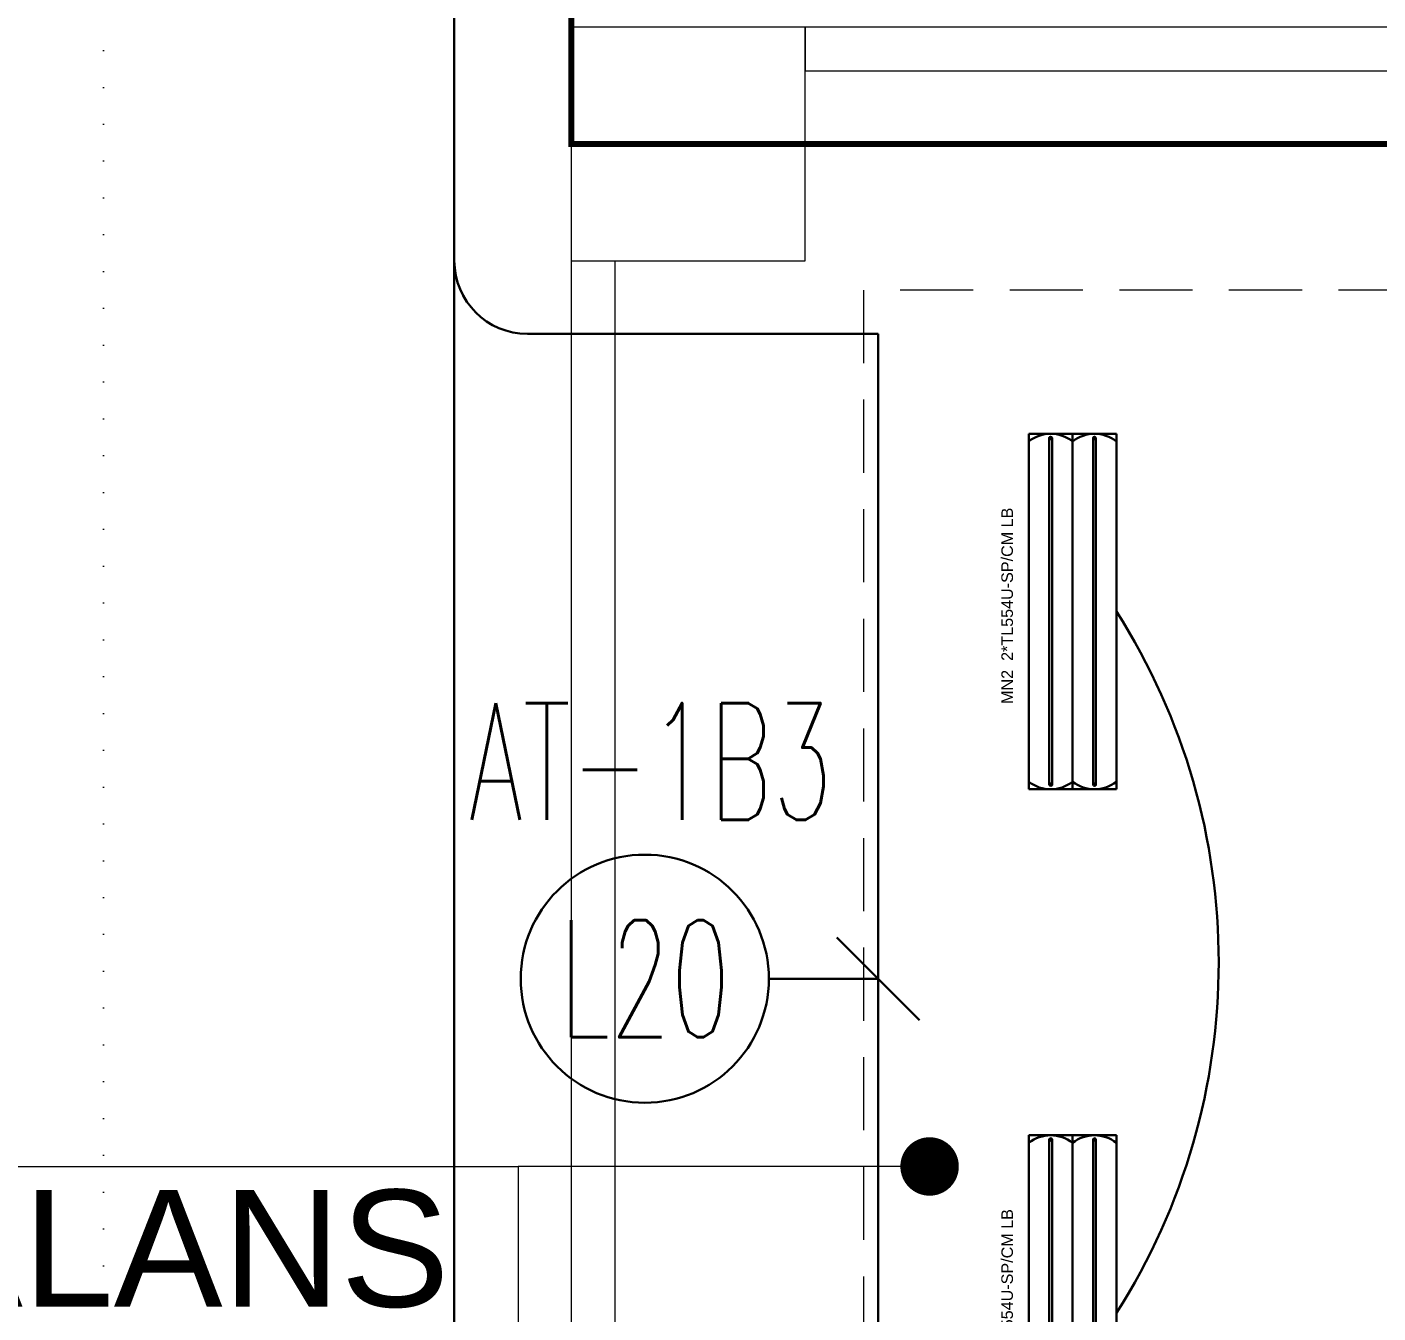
# Model space of a CAD drawing. Header units: metres. Extents: x -13316 to 152404, y -3899 to 30226.
# Drawn here: x 59093.8 to 59556, y 1560 to 2000 of the extents above; entities that cross this region are included whole.
import ezdxf
from ezdxf.enums import TextEntityAlignment as Align

# ---------------------------------------------------------------- set-up
doc = ezdxf.new("R2010")
doc.units = ezdxf.units.M
doc.header["$LTSCALE"] = 100
doc.header["$MEASUREMENT"] = 0
doc.linetypes.add('DOT2', pattern=[0.125, 0, -0.125])
doc.linetypes.add('HIDDEN', pattern=[0.375, 0.25, -0.125])
doc.layers.get('0').update_dxf_attribs({"color": 9, "lineweight": 9})
for name, color, linetype, lineweight in [('00', 9, 'Continuous', 9), ('01', 9, 'Continuous', 9), ('06D', 9, 'Continuous', 9), ('20', 9, 'DOT2', 9), ('21_mahal200', 9, 'Continuous', 9), ('E-2x54 W SIVAÜSTÜ FLUORESAN YÜKSEK TAVAN ARMATÜRÜ', 7, 'Continuous', 30), ('E-KABLO', 7, 'Continuous', 30), ('E-LINYE', 7, 'Continuous', 30)]:
    doc.layers.add(name, color=color, linetype=linetype, lineweight=lineweight)
doc.styles.add('Arial', font='arial.ttf', dxfattribs={"height": 2.5})
doc.styles.add('E-YAZI', font='txttw.shx')
doc.styles.add('MuuM_TEXT-STANDART', font='ARIALN.TTF')
doc.dimstyles.new('MuuM_DIM200', dxfattribs={"dimscale": 20, "dimtxt": 2, "dimasz": 1, "dimexe": 1, "dimexo": 1, "dimgap": 1, "dimtad": 1, "dimdec": 1, "dimrnd": 0.5, "dimdsep": 46, "dimtxsty": 'MuuM_TEXT-STANDART', "dimblk": 'ARCHTICK', "dimcen": 0, "dimdle": 0.15, "dimclrd": 256, "dimclre": 256, "dimclrt": 256, "dimadec": 0, "dimazin": 0, "dimtfac": 5, "dimtdec": 1, "dimtix": 1, "dimtmove": 2, "dimatfit": 3, "dimldrblk": 'DOT', "dimfxl": 3, "dimfxlon": 1, "dimtolj": 1, "dimlwd": -1, "dimlwe": -1, "dimarcsym": 0})

# ---------------------------------------------------------------- blocks, each defined once
blk = doc.blocks.new('2x54 W SIVAÜSTÜ FLUORESAN YÜKSEK TAVAN ARMATÜRÜ')
at = {"layer": 'E-2x54 W SIVAÜSTÜ FLUORESAN YÜKSEK TAVAN ARMATÜRÜ', "color": 4}
for p, q in [((-60.8, 15), (-60.8, -15)), ((-60.8, 15), (60.8, 15)), ((60.8, 15), (60.8, 0)), ((-60, 0), (-15, 0)), ((15, 0), (60, 0)), ((60.8, 0), (60.8, -15)), ((-60.8, -15), (60.8, -15))]:
    blk.add_line(p, q, dxfattribs=at)
at = {"layer": 'E-2x54 W SIVAÜSTÜ FLUORESAN YÜKSEK TAVAN ARMATÜRÜ', "color": 7}
for p, q in [((-59.27, 8.01), (59.32, 8.01)), ((-59.16, 7.01), (59.44, 7)), ((-60.8, 0), (60.8, 0)), ((-59.27, -6.99), (59.32, -6.99)), ((-59.16, -7.99), (59.44, -8))]:
    blk.add_line(p, q, dxfattribs=at)
for centre in [(-59.23, 7.63), (-59.23, 7.33), (59.36, 7.63), (59.36, 7.33), (-59.23, -7.37), (-59.23, -7.67), (59.36, -7.37), (59.36, -7.67)]:
    blk.add_circle(centre, 0.11, dxfattribs=at)
for centre, radius, start, end in [((-48.66, 7.5), 12.14, 141.86, 218.14), ((48.66, 7.5), 12.14, 321.86, 38.14), ((-59.12, 7.51), 0.515, 106.8674, 266.7612), ((-59.32, 7.49), 0.519, 289.2244, 84.4042), ((59.47, 7.51), 0.515, 106.8674, 266.7612), ((59.27, 7.49), 0.519, 289.2244, 84.4042), ((-48.66, -7.5), 12.14, 141.86, 218.14), ((48.66, -7.5), 12.14, 321.86, 38.14), ((-59.12, -7.49), 0.515, 106.8674, 266.7612), ((-59.32, -7.51), 0.519, 289.2244, 84.4042), ((59.47, -7.49), 0.515, 106.8674, 266.7612), ((59.27, -7.51), 0.519, 289.2244, 84.4042)]:
    blk.add_arc(centre, radius, start, end, dxfattribs=at)
at = {"layer": 'E-2x54 W SIVAÜSTÜ FLUORESAN YÜKSEK TAVAN ARMATÜRÜ', "color": 7, "style": 'Arial'}
blk.add_text('MN2  2*TL554U-SP/CM LB', height=3.9508, dxfattribs=at).set_placement((-31.61, 20.4))
blk = doc.blocks.new('p-kolon_80x80')
blk.add_lwpolyline([(-40, -40), (40, -40), (40, 40), (-40, 40)], close=True)
blk = doc.blocks.new('1.bod.mimari.elk')
at = {"layer": '01'}
blk.add_blockref('p-kolon_80x80', (3000, -6990), dxfattribs=at)
blk = doc.blocks.new('p-işyeri')
at = {"color": 0, "const_width": 2}
blk.add_lwpolyline([(200, 0), (200, 700), (-200, 700), (-200, 0)], close=True, dxfattribs=at)
blk = doc.blocks.new('0_roomno2')
blk.add_lwpolyline([(19.375, -10.5), (0, -10.5), (0, 0), (19.375, 0)], close=True)
for points in [[(0, -3), (19.375, -3)], [(8.125, -3), (8.125, -10.5)], [(11.875, -3), (11.875, -10.5)], [(15.625, -3), (15.625, -10.5)], [(0, -6.75), (8.125, -6.75)]]:
    blk.add_lwpolyline(points)
at = {"style": 'MuuM_TEXT-STANDART', "width": 0.6}
blk.add_text('H:', height=1.5, dxfattribs=at).set_placement((0.35, -8.608), align=Align.MIDDLE_LEFT)
at = {"style": 'Arial'}
blk.add_attdef('ODANO', (0, 1.17), '', height=2, dxfattribs=at)
blk.add_attdef('MEKANADI', text='', height=2, dxfattribs=at).set_placement((0.35, -3), align=Align.BOTTOM_LEFT)
at = {"style": 'MuuM_TEXT-STANDART', "width": 0.6}
for tag, p in [('YER01', (10, -4.5)), ('TAVAN01', (13.75, -4.5)), ('DUVAR01', (17.5, -4.5)), ('YER02', (10, -6.75)), ('TAVAN02', (13.75, -6.75)), ('DUVAR02', (17.5, -6.75)), ('YER03', (10, -9)), ('TAVAN03', (13.75, -9)), ('DUVAR03', (17.5, -9))]:
    blk.add_attdef(tag, text='', height=1.5, dxfattribs=at).set_placement(p, align=Align.MIDDLE_CENTER)
for tag, p in [('M2', (0.35, -4.875)), ('TEMIZTAVANYUKSEKLIGI', (1.8, -8.608))]:
    blk.add_attdef(tag, text='', height=1.5, dxfattribs=at).set_placement(p, align=Align.MIDDLE_LEFT)
blk = doc.blocks.new('_ArchTick')
at = {"color": 0, "linetype": 'ByBlock', "const_width": 0.15}
blk.add_lwpolyline([(-0.5, -0.5), (0.5, 0.5)], dxfattribs=at)
blk = doc.blocks.new('_Dot')
at = {"color": 0, "linetype": 'ByBlock', "lineweight": -2}
blk.add_line((-0.5, 0), (-1, 0), dxfattribs=at)
at = {"color": 0, "linetype": 'ByBlock', "const_width": 0.5}
blk.add_lwpolyline([(-0.25, 0, 1), (0.25, 0, 1)], format="xyb", close=True, dxfattribs=at)
blk = doc.blocks.new('1.bod.mimari1.elk')
at = {"layer": '00'}
blk.add_lwpolyline([(3040, -6965), (3660, -6965), (3660, -6950), (3040, -6950)], close=True, dxfattribs=at)
blk.add_lwpolyline([(2960, -7030), (2960, -7660), (2975, -7660), (2975, -7030)], dxfattribs=at)
at = {"layer": '06D', "linetype": 'DOT2'}
blk.add_lwpolyline([(2800, -1678.64), (2800, -7740, 0.414214), (3100, -8040), (11395.6, -8040)], format="xyb", dxfattribs=at)
at = {"layer": '20', "linetype": 'HIDDEN'}
blk.add_lwpolyline([(3060, -7740), (3660, -7740), (3660, -7040), (3060, -7040)], close=True, dxfattribs=at)
at = {"layer": '06D', "color": 89, "linetype": 'HIDDEN', "true_color": 0x2e4d23, "rotation": 90}
blk.add_blockref('p-işyeri', (3660, -6790), dxfattribs=at)
at = {"layer": '21_mahal200'}
ref = blk.add_blockref('0_roomno2', (2554.32, -7339.87), dxfattribs=dict(at, xscale=20, yscale=20, zscale=20))
ref.add_attrib('ODANO', 'B1-53', (2554.32, -7331.22), dxfattribs={"layer": '0', "height": 40, "style": 'Arial'})
ref.add_attrib('MEKANADI', 'ROT-BALANS', dxfattribs={"layer": '0', "height": 40, "style": 'Arial'}).set_placement((2561.32, -7399.87), align=Align.BOTTOM_LEFT)
ref.add_attrib('M2', '##### m2', dxfattribs={"layer": '0', "height": 30, "style": 'MuuM_TEXT-STANDART', "width": 0.6}).set_placement((2561.32, -7437.37), align=Align.MIDDLE_LEFT)
ref.add_attrib('TEMIZTAVANYUKSEKLIGI', '6.90 M', dxfattribs={"layer": '0', "height": 30, "style": 'MuuM_TEXT-STANDART', "width": 0.6}).set_placement((2590.32, -7512.03), align=Align.MIDDLE_LEFT)
ref.add_attrib('YER01', 'Y01', dxfattribs={"layer": '0', "height": 30, "style": 'MuuM_TEXT-STANDART', "width": 0.6}).set_placement((2754.32, -7429.87), align=Align.MIDDLE_CENTER)
ref.add_attrib('TAVAN01', 'T09', dxfattribs={"layer": '0', "height": 30, "style": 'MuuM_TEXT-STANDART', "width": 0.6}).set_placement((2829.32, -7429.87), align=Align.MIDDLE_CENTER)
ref.add_attrib('DUVAR01', 'D01', dxfattribs={"layer": '0', "height": 30, "style": 'MuuM_TEXT-STANDART', "width": 0.6}).set_placement((2904.32, -7429.87), align=Align.MIDDLE_CENTER)
ref.add_attrib('YER02', 'Y16', dxfattribs={"layer": '0', "height": 30, "style": 'MuuM_TEXT-STANDART', "width": 0.6}).set_placement((2754.32, -7474.87), align=Align.MIDDLE_CENTER)
ref.add_attrib('DUVAR02', 'D07', dxfattribs={"layer": '0', "height": 30, "style": 'MuuM_TEXT-STANDART', "width": 0.6}).set_placement((2904.32, -7474.87), align=Align.MIDDLE_CENTER)
blk.add_leader([(3082.59, -7339.87), (2941.82, -7339.87)], dimstyle='MuuM_DIM200', override={"dimasz": 1, "dimfxl": 10}, dxfattribs=at)

msp = doc.modelspace()

# ---------------------------------------------------------------- linework, layer by layer
at = {"layer": 'E-KABLO', "color": 5}
msp.add_line((59240, 2050), (59240, 1920), dxfattribs=at)
at = {"layer": 'E-KABLO', "color": 6}
for p, q in [((59240, 1920), (59240, 1231.45)), ((59385, 1895), (59265, 1895)), ((59385, 1160), (59385, 1895))]:
    msp.add_line(p, q, dxfattribs=at)
for centre, radius, start, end in [((59265, 1920), 25, 180, 270), ((59278.29, 1680), 223.21, 327.4794, 32.5206)]:
    msp.add_arc(centre, radius, start, end, dxfattribs=at)
at = {"layer": 'E-LINYE', "color": 7, "linetype": 'Continuous'}
for p, q in [((59370.86, 1688.51), (59399.14, 1660.23)), ((59347.61, 1674.37), (59385, 1674.37))]:
    msp.add_line(p, q, dxfattribs=at)
msp.add_circle((59305.16, 1674.37), 42.44, dxfattribs=at)

# ---------------------------------------------------------------- block references
at = {"layer": '06D'}
for name in ['1.bod.mimari.elk', '1.bod.mimari1.elk']:
    msp.add_blockref(name, (56320, 8950), dxfattribs=at)
at = {"layer": 'E-2x54 W SIVAÜSTÜ FLUORESAN YÜKSEK TAVAN ARMATÜRÜ', "color": 6, "rotation": 90}
for p in [(59451.5, 1800), (59451.5, 1560)]:
    msp.add_blockref('2x54 W SIVAÜSTÜ FLUORESAN YÜKSEK TAVAN ARMATÜRÜ', p, dxfattribs=at)

# ---------------------------------------------------------------- texts
at = {"layer": 'E-LINYE', "color": 3, "linetype": 'Continuous', "style": 'E-YAZI', "width": 0.6}
for s, p in [('AT-1B3', (59307.14, 1748.68)), ('L20', (59305.16, 1674.37))]:
    msp.add_text(s, height=40, dxfattribs=at).set_placement(p, align=Align.MIDDLE_CENTER)

doc.saveas('drawing.dxf')
